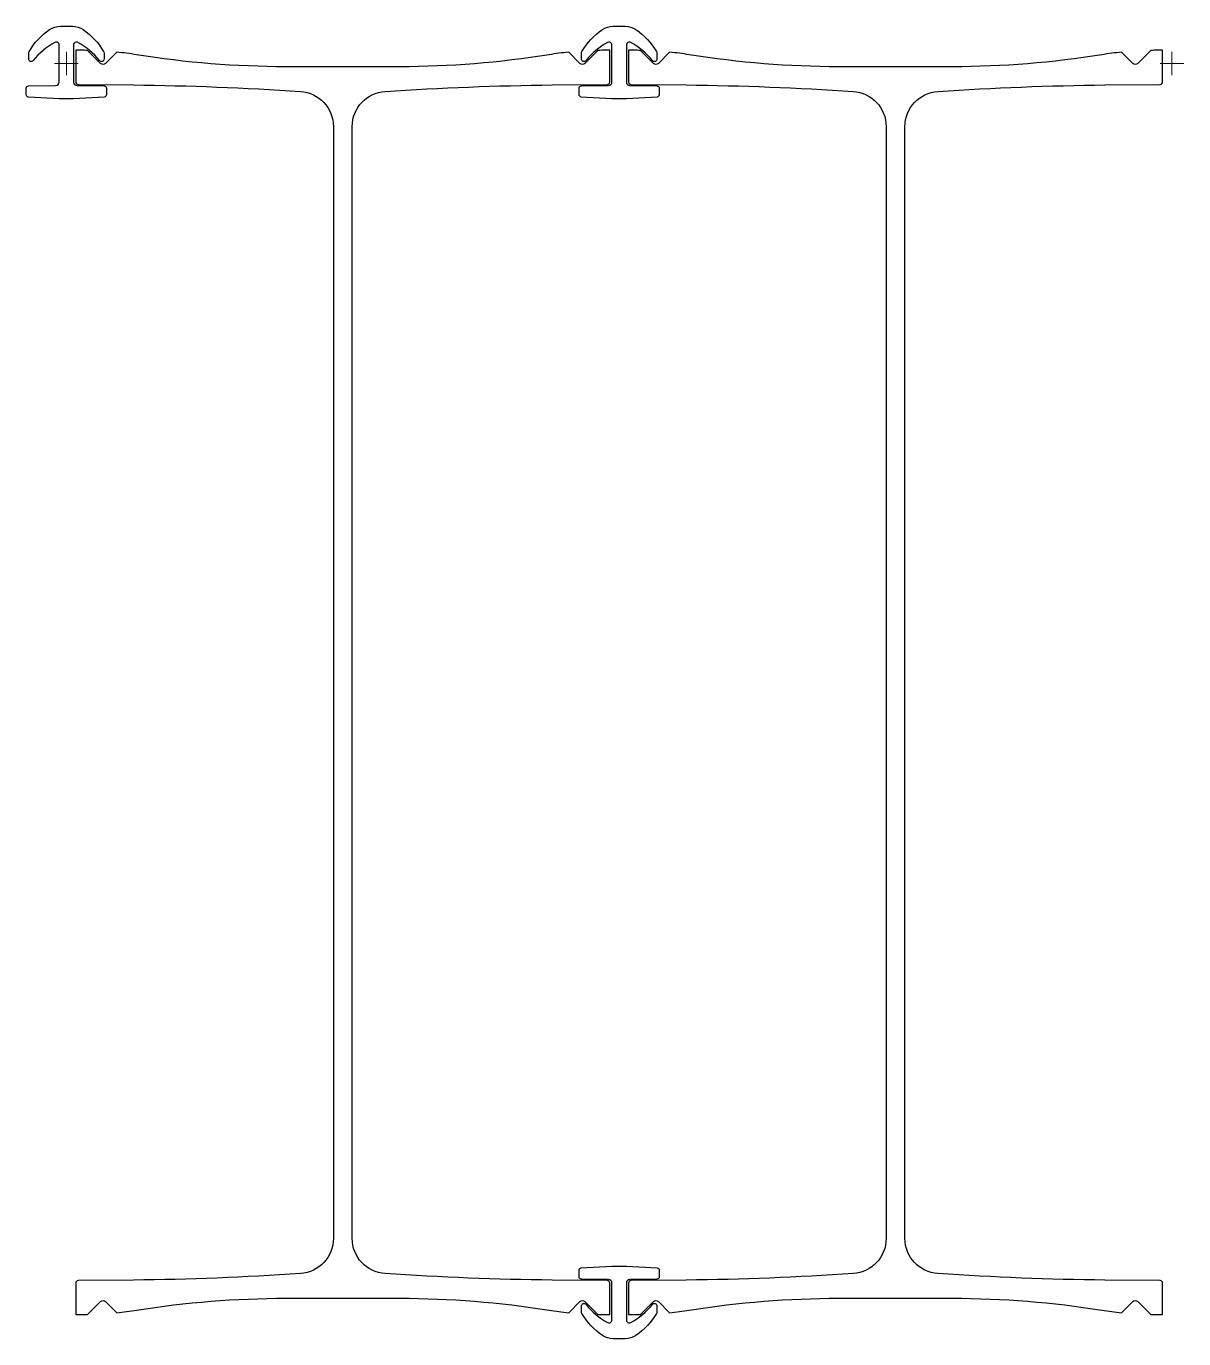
# Model space of a CAD drawing. Header units: millimetres. Extents: x -34 to 950, y -1085 to 32.
import ezdxf

# ---------------------------------------------------------------- set-up
doc = ezdxf.new("R2010")
doc.units = ezdxf.units.MM
doc.linetypes.add('CENTER', pattern=[50.8, 31.75, -6.35, 6.35, -6.35])
doc.layers.get('0').update_dxf_attribs({"lineweight": 25})
doc.layers.add('ref', color=252, linetype='Continuous', lineweight=5)

msp = doc.modelspace()

# ---------------------------------------------------------------- linework, layer by layer
for points in [[(-32.2, -28.5, -0.397192), (-34.1, -26.5), (-34.1, -21, -0.411055), (-32.1, -19), (-9.1, -18.7, 0.41139), (-6.1, -15.7), (-6.1, 15.7, 0.569114), (-9.8, 17.9, 0.100985), (-28.2, 2.5, -0.710336), (-32, 3.8), (-32, 9.2, -0.135197), (-31.7, 10.2, -0.107747), (-14.3, 28.9, -0.15203), (-5.1, 31.7), (5.1, 31.7, -0.15203), (14.3, 28.9, -0.107747), (31.7, 10.2, -0.135197), (32, 9.2), (32, 3.8, -0.710994), (28.2, 2.5, 0.100981), (9.8, 17.9, 0.568488), (6.1, 15.7), (6.1, -15.7, 0.41139), (9.1, -18.7), (32.1, -19, -0.411055), (34.1, -21), (34.1, -26.5, -0.397192), (32.2, -28.5), (6.1, -30.1), (-6.1, -30.1)], [(435.9, -21, -0.411055), (437.9, -19), (460.9, -18.7, 0.41139), (463.9, -15.7), (463.9, 15.7, 0.569114), (460.2, 17.9, 0.100985), (441.8, 2.5, -0.710336), (438, 3.8), (438, 9.2, -0.135197), (438.3, 10.2, -0.107747), (455.7, 28.9, -0.15203), (464.9, 31.7), (475.1, 31.7, -0.15203), (484.3, 28.9, -0.107747), (501.7, 10.2, -0.135197), (502, 9.2), (502, 3.8, -0.710994), (498.2, 2.5, 0.100981), (479.8, 17.9, 0.568488), (476.1, 15.7), (476.1, -15.7, 0.41139), (479.1, -18.7), (502.1, -19, -0.411055), (504.1, -21), (504.1, -26.5, -0.397192), (502.2, -28.5), (476.1, -30.1), (463.9, -30.1), (437.8, -28.5, -0.397192), (435.9, -26.5)], [(57, -1034.6), (10, -1035.1, 0.411288), (8, -1037.1), (8, -1064), (12, -1064, 0.005051), (18.1, -1064), (29.1, -1052.9, -0.414214), (33.4, -1052.9), (42.9, -1062.4, 0.014073), (59.6, -1060.2, -0.039881), (186.6, -1050.1), (283.4, -1050.1, -0.039881), (410.4, -1060.2, 0.014073), (427.1, -1062.4), (436.6, -1052.9, -0.414214), (440.9, -1052.9), (451.9, -1064, 0.005051), (458, -1064), (462, -1064), (462, -1037.1, 0.411288), (460, -1035.1), (413, -1034.6, -0.014216), (271, -1029.1, -0.394764), (243, -999.2), (243, -53.6, -0.394764), (271, -23.7, -0.014216), (413, -18.2), (460, -17.7, 0.411288), (462, -15.7), (462, 11.3), (458, 11.3, 0.005051), (451.9, 11.2), (440.9, 0.1, -0.414214), (436.6, 0.1), (427.1, 9.7, 0.014073), (410.4, 7.5, -0.039881), (283.4, -2.7), (186.6, -2.7, -0.039881), (59.6, 7.5, 0.014073), (42.9, 9.7), (33.4, 0.1, -0.414214), (29.1, 0.1), (18.1, 11.2, 0.005051), (12, 11.3), (8, 11.3), (8, -15.7, 0.411288), (10, -17.7), (57, -18.2, -0.014216), (199, -23.7, -0.394764), (227, -53.6), (227, -999.2, -0.394764), (199, -1029.1, -0.014216)], [(527, -1034.6), (480, -1035.1, 0.411288), (478, -1037.1), (478, -1064), (482, -1064, 0.005051), (488.1, -1064), (499.1, -1052.9, -0.414214), (503.4, -1052.9), (512.9, -1062.4, 0.014073), (529.6, -1060.2, -0.039881), (656.6, -1050.1), (753.4, -1050.1, -0.039881), (880.4, -1060.2, 0.014073), (897.1, -1062.4), (906.6, -1052.9, -0.414214), (910.9, -1052.9), (921.9, -1064, 0.005051), (928, -1064), (932, -1064), (932, -1037.1, 0.411288), (930, -1035.1), (883, -1034.6, -0.014216), (741, -1029.1, -0.394764), (713, -999.2), (713, -53.6, -0.394764), (741, -23.7, -0.014216), (883, -18.2), (930, -17.7, 0.411288), (932, -15.7), (932, 11.3), (928, 11.3, 0.005051), (921.9, 11.2), (910.9, 0.1, -0.414214), (906.6, 0.1), (897.1, 9.7, 0.014073), (880.4, 7.5, -0.039881), (753.4, -2.7), (656.6, -2.7, -0.039881), (529.6, 7.5, 0.014073), (512.9, 9.7), (503.4, 0.1, -0.414214), (499.1, 0.1), (488.1, 11.2, 0.005051), (482, 11.3), (478, 11.3), (478, -15.7, 0.411288), (480, -17.7), (527, -18.2, -0.014216), (669, -23.7, -0.394764), (697, -53.6), (697, -999.2, -0.394764), (669, -1029.1, -0.014216)], [(504.1, -1026.2), (504.1, -1031.8, -0.411055), (502.1, -1033.8), (479.1, -1034.1, 0.41139), (476.1, -1037.1), (476.1, -1068.5, 0.569114), (479.8, -1070.7, 0.100985), (498.2, -1055.3, -0.710336), (502, -1056.6), (502, -1062, -0.135197), (501.7, -1063, -0.107747), (484.3, -1081.7, -0.15203), (475.1, -1084.5), (464.9, -1084.5, -0.15203), (455.7, -1081.7, -0.107747), (438.3, -1063, -0.135197), (438, -1062), (438, -1056.6, -0.710994), (441.8, -1055.3, 0.100981), (460.2, -1070.7, 0.568488), (463.9, -1068.5), (463.9, -1037.1, 0.41139), (460.9, -1034.1), (437.9, -1033.8, -0.411055), (435.9, -1031.8), (435.9, -1026.2, -0.397192), (437.8, -1024.2), (463.9, -1022.7), (476.1, -1022.7), (502.2, -1024.2, -0.397192)]]:
    msp.add_lwpolyline(points, format="xyb", close=True)
at = {"layer": 'ref'}
for p, q in [((10, 0), (-10, 0)), ((0, -10), (0, 10)), ((950, 0), (930, 0)), ((940, -10), (940, 10))]:
    msp.add_line(p, q, dxfattribs=at)
at = {"layer": 'ref', "linetype": 'CENTER', "lineweight": 25}
msp.add_point((0, 0), dxfattribs=at)

doc.saveas('drawing.dxf')
